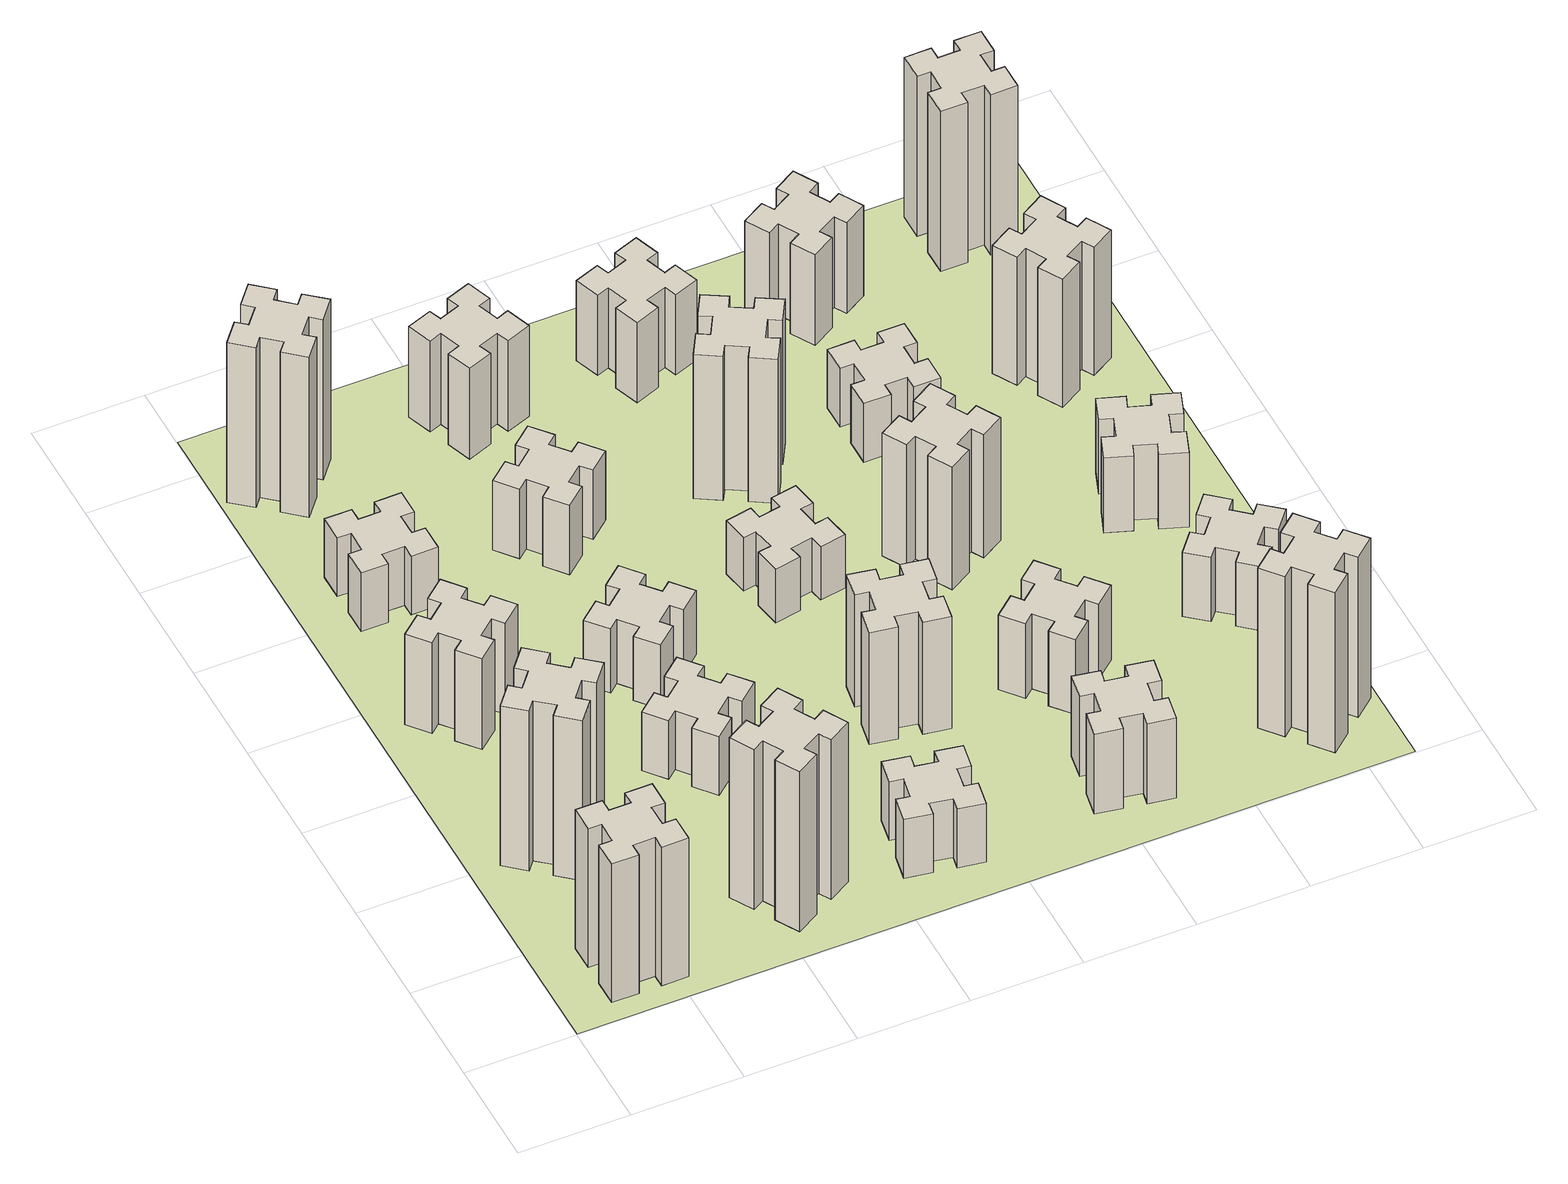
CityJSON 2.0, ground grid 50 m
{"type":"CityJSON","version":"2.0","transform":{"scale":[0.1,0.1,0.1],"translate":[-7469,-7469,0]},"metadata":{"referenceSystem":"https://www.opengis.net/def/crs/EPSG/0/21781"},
"CityObjects":{
"building1":{"type":"Building","attributes":{"class":"1000","function":"1000","usage":"1000","yearOfConstruction":2016,"roofType":"1000","measuredHeight":78,"storeysAboveGround":30,"storeysBelowGround":0},"geometry":[{"type":"Solid","lod":"1","boundaries":[[[[0,1,2,3,4,5,6,7,8,9,10,11,12,13,14,15,16,17,18,19]],[[17,16,20,21]],[[16,15,22,20]],[[15,14,23,22]],[[14,13,24,23]],[[13,12,25,24]],[[12,11,26,25]],[[11,10,27,26]],[[10,9,28,27]],[[9,8,29,28]],[[8,7,30,29]],[[7,6,31,30]],[[6,5,32,31]],[[5,4,33,32]],[[4,3,34,33]],[[3,2,35,34]],[[2,1,36,35]],[[1,0,37,36]],[[0,19,38,37]],[[19,18,39,38]],[[18,17,21,39]],[[24,25,26,27,28,29,30,31,32,33,34,35,36,37,38,39,21,20,22,23]]]]}]},
"building2":{"type":"Building","attributes":{"class":"1000","function":"1000","usage":"1000","yearOfConstruction":2016,"roofType":"1000","measuredHeight":90,"storeysAboveGround":30,"storeysBelowGround":0},"geometry":[{"type":"Solid","lod":"1","boundaries":[[[[40,41,42,43,44,45,46,47,48,49,50,51,52,53,54,55,56,57,58,59]],[[57,56,60,61]],[[56,55,62,60]],[[55,54,63,62]],[[54,53,64,63]],[[53,52,65,64]],[[52,51,66,65]],[[51,50,67,66]],[[50,49,68,67]],[[49,48,69,68]],[[48,47,70,69]],[[47,46,71,70]],[[46,45,72,71]],[[45,44,73,72]],[[44,43,74,73]],[[43,42,75,74]],[[42,41,76,75]],[[41,40,77,76]],[[40,59,78,77]],[[59,58,79,78]],[[58,57,61,79]],[[64,65,66,67,68,69,70,71,72,73,74,75,76,77,78,79,61,60,62,63]]]]}]},
"building3":{"type":"Building","attributes":{"class":"1000","function":"1000","usage":"1000","yearOfConstruction":2016,"roofType":"1000","measuredHeight":51,"storeysAboveGround":30,"storeysBelowGround":0},"geometry":[{"type":"Solid","lod":"1","boundaries":[[[[80,81,82,83,84,85,86,87,88,89,90,91,92,93,94,95,96,97,98,99]],[[97,96,100,101]],[[96,95,102,100]],[[95,94,103,102]],[[94,93,104,103]],[[93,92,105,104]],[[92,91,106,105]],[[91,90,107,106]],[[90,89,108,107]],[[89,88,109,108]],[[88,87,110,109]],[[87,86,111,110]],[[86,85,112,111]],[[85,84,113,112]],[[84,83,114,113]],[[83,82,115,114]],[[82,81,116,115]],[[81,80,117,116]],[[80,99,118,117]],[[99,98,119,118]],[[98,97,101,119]],[[104,105,106,107,108,109,110,111,112,113,114,115,116,117,118,119,101,100,102,103]]]]}]},
"building4":{"type":"Building","attributes":{"class":"1000","function":"1000","usage":"1000","yearOfConstruction":2016,"roofType":"1000","measuredHeight":33,"storeysAboveGround":30,"storeysBelowGround":0},"geometry":[{"type":"Solid","lod":"1","boundaries":[[[[120,121,122,123,124,125,126,127,128,129,130,131,132,133,134,135,136,137,138,139]],[[137,136,140,141]],[[136,135,142,140]],[[135,134,143,142]],[[134,133,144,143]],[[133,132,145,144]],[[132,131,146,145]],[[131,130,147,146]],[[130,129,148,147]],[[129,128,149,148]],[[128,127,150,149]],[[127,126,151,150]],[[126,125,152,151]],[[125,124,153,152]],[[124,123,154,153]],[[123,122,155,154]],[[122,121,156,155]],[[121,120,157,156]],[[120,139,158,157]],[[139,138,159,158]],[[138,137,141,159]],[[144,145,146,147,148,149,150,151,152,153,154,155,156,157,158,159,141,140,142,143]]]]}]},
"building5":{"type":"Building","attributes":{"class":"1000","function":"1000","usage":"1000","yearOfConstruction":2016,"roofType":"1000","measuredHeight":90,"storeysAboveGround":30,"storeysBelowGround":0},"geometry":[{"type":"Solid","lod":"1","boundaries":[[[[160,161,162,163,164,165,166,167,168,169,170,171,172,173,174,175,176,177,178,179]],[[177,176,180,181]],[[176,175,182,180]],[[175,174,183,182]],[[174,173,184,183]],[[173,172,185,184]],[[172,171,186,185]],[[171,170,187,186]],[[170,169,188,187]],[[169,168,189,188]],[[168,167,190,189]],[[167,166,191,190]],[[166,165,192,191]],[[165,164,193,192]],[[164,163,194,193]],[[163,162,195,194]],[[162,161,196,195]],[[161,160,197,196]],[[160,179,198,197]],[[179,178,199,198]],[[178,177,181,199]],[[184,185,186,187,188,189,190,191,192,193,194,195,196,197,198,199,181,180,182,183]]]]}]},
"building6":{"type":"Building","attributes":{"class":"1000","function":"1000","usage":"1000","yearOfConstruction":2016,"roofType":"1000","measuredHeight":90,"storeysAboveGround":30,"storeysBelowGround":0},"geometry":[{"type":"Solid","lod":"1","boundaries":[[[[200,201,202,203,204,205,206,207,208,209,210,211,212,213,214,215,216,217,218,219]],[[217,216,220,221]],[[216,215,222,220]],[[215,214,223,222]],[[214,213,224,223]],[[213,212,225,224]],[[212,211,226,225]],[[211,210,227,226]],[[210,209,228,227]],[[209,208,229,228]],[[208,207,230,229]],[[207,206,231,230]],[[206,205,232,231]],[[205,204,233,232]],[[204,203,234,233]],[[203,202,235,234]],[[202,201,236,235]],[[201,200,237,236]],[[200,219,238,237]],[[219,218,239,238]],[[218,217,221,239]],[[224,225,226,227,228,229,230,231,232,233,234,235,236,237,238,239,221,220,222,223]]]]}]},
"building7":{"type":"Building","attributes":{"class":"1000","function":"1000","usage":"1000","yearOfConstruction":2016,"roofType":"1000","measuredHeight":33,"storeysAboveGround":30,"storeysBelowGround":0},"geometry":[{"type":"Solid","lod":"1","boundaries":[[[[240,241,242,243,244,245,246,247,248,249,250,251,252,253,254,255,256,257,258,259]],[[257,256,260,261]],[[256,255,262,260]],[[255,254,263,262]],[[254,253,264,263]],[[253,252,265,264]],[[252,251,266,265]],[[251,250,267,266]],[[250,249,268,267]],[[249,248,269,268]],[[248,247,270,269]],[[247,246,271,270]],[[246,245,272,271]],[[245,244,273,272]],[[244,243,274,273]],[[243,242,275,274]],[[242,241,276,275]],[[241,240,277,276]],[[240,259,278,277]],[[259,258,279,278]],[[258,257,261,279]],[[264,265,266,267,268,269,270,271,272,273,274,275,276,277,278,279,261,260,262,263]]]]}]},
"building8":{"type":"Building","attributes":{"class":"1000","function":"1000","usage":"1000","yearOfConstruction":2016,"roofType":"1000","measuredHeight":36,"storeysAboveGround":30,"storeysBelowGround":0},"geometry":[{"type":"Solid","lod":"1","boundaries":[[[[280,281,282,283,284,285,286,287,288,289,290,291,292,293,294,295,296,297,298,299]],[[297,296,300,301]],[[296,295,302,300]],[[295,294,303,302]],[[294,293,304,303]],[[293,292,305,304]],[[292,291,306,305]],[[291,290,307,306]],[[290,289,308,307]],[[289,288,309,308]],[[288,287,310,309]],[[287,286,311,310]],[[286,285,312,311]],[[285,284,313,312]],[[284,283,314,313]],[[283,282,315,314]],[[282,281,316,315]],[[281,280,317,316]],[[280,299,318,317]],[[299,298,319,318]],[[298,297,301,319]],[[304,305,306,307,308,309,310,311,312,313,314,315,316,317,318,319,301,300,302,303]]]]}]},
"building9":{"type":"Building","attributes":{"class":"1000","function":"1000","usage":"1000","yearOfConstruction":2016,"roofType":"1000","measuredHeight":33,"storeysAboveGround":30,"storeysBelowGround":0},"geometry":[{"type":"Solid","lod":"1","boundaries":[[[[320,321,322,323,324,325,326,327,328,329,330,331,332,333,334,335,336,337,338,339]],[[337,336,340,341]],[[336,335,342,340]],[[335,334,343,342]],[[334,333,344,343]],[[333,332,345,344]],[[332,331,346,345]],[[331,330,347,346]],[[330,329,348,347]],[[329,328,349,348]],[[328,327,350,349]],[[327,326,351,350]],[[326,325,352,351]],[[325,324,353,352]],[[324,323,354,353]],[[323,322,355,354]],[[322,321,356,355]],[[321,320,357,356]],[[320,339,358,357]],[[339,338,359,358]],[[338,337,341,359]],[[344,345,346,347,348,349,350,351,352,353,354,355,356,357,358,359,341,340,342,343]]]]}]},
"building10":{"type":"Building","attributes":{"class":"1000","function":"1000","usage":"1000","yearOfConstruction":2016,"roofType":"1000","measuredHeight":39,"storeysAboveGround":30,"storeysBelowGround":0},"geometry":[{"type":"Solid","lod":"1","boundaries":[[[[360,361,362,363,364,365,366,367,368,369,370,371,372,373,374,375,376,377,378,379]],[[377,376,380,381]],[[376,375,382,380]],[[375,374,383,382]],[[374,373,384,383]],[[373,372,385,384]],[[372,371,386,385]],[[371,370,387,386]],[[370,369,388,387]],[[369,368,389,388]],[[368,367,390,389]],[[367,366,391,390]],[[366,365,392,391]],[[365,364,393,392]],[[364,363,394,393]],[[363,362,395,394]],[[362,361,396,395]],[[361,360,397,396]],[[360,379,398,397]],[[379,378,399,398]],[[378,377,381,399]],[[384,385,386,387,388,389,390,391,392,393,394,395,396,397,398,399,381,380,382,383]]]]}]},
"building11":{"type":"Building","attributes":{"class":"1000","function":"1000","usage":"1000","yearOfConstruction":2016,"roofType":"1000","measuredHeight":51,"storeysAboveGround":30,"storeysBelowGround":0},"geometry":[{"type":"Solid","lod":"1","boundaries":[[[[400,401,402,403,404,405,406,407,408,409,410,411,412,413,414,415,416,417,418,419]],[[417,416,420,421]],[[416,415,422,420]],[[415,414,423,422]],[[414,413,424,423]],[[413,412,425,424]],[[412,411,426,425]],[[411,410,427,426]],[[410,409,428,427]],[[409,408,429,428]],[[408,407,430,429]],[[407,406,431,430]],[[406,405,432,431]],[[405,404,433,432]],[[404,403,434,433]],[[403,402,435,434]],[[402,401,436,435]],[[401,400,437,436]],[[400,419,438,437]],[[419,418,439,438]],[[418,417,421,439]],[[424,425,426,427,428,429,430,431,432,433,434,435,436,437,438,439,421,420,422,423]]]]}]},
"building12":{"type":"Building","attributes":{"class":"1000","function":"1000","usage":"1000","yearOfConstruction":2016,"roofType":"1000","measuredHeight":63,"storeysAboveGround":30,"storeysBelowGround":0},"geometry":[{"type":"Solid","lod":"1","boundaries":[[[[440,441,442,443,444,445,446,447,448,449,450,451,452,453,454,455,456,457,458,459]],[[457,456,460,461]],[[456,455,462,460]],[[455,454,463,462]],[[454,453,464,463]],[[453,452,465,464]],[[452,451,466,465]],[[451,450,467,466]],[[450,449,468,467]],[[449,448,469,468]],[[448,447,470,469]],[[447,446,471,470]],[[446,445,472,471]],[[445,444,473,472]],[[444,443,474,473]],[[443,442,475,474]],[[442,441,476,475]],[[441,440,477,476]],[[440,459,478,477]],[[459,458,479,478]],[[458,457,461,479]],[[464,465,466,467,468,469,470,471,472,473,474,475,476,477,478,479,461,460,462,463]]]]}]},
"building13":{"type":"Building","attributes":{"class":"1000","function":"1000","usage":"1000","yearOfConstruction":2016,"roofType":"1000","measuredHeight":30,"storeysAboveGround":30,"storeysBelowGround":0},"geometry":[{"type":"Solid","lod":"1","boundaries":[[[[480,481,482,483,484,485,486,487,488,489,490,491,492,493,494,495,496,497,498,499]],[[497,496,500,501]],[[496,495,502,500]],[[495,494,503,502]],[[494,493,504,503]],[[493,492,505,504]],[[492,491,506,505]],[[491,490,507,506]],[[490,489,508,507]],[[489,488,509,508]],[[488,487,510,509]],[[487,486,511,510]],[[486,485,512,511]],[[485,484,513,512]],[[484,483,514,513]],[[483,482,515,514]],[[482,481,516,515]],[[481,480,517,516]],[[480,499,518,517]],[[499,498,519,518]],[[498,497,501,519]],[[504,505,506,507,508,509,510,511,512,513,514,515,516,517,518,519,501,500,502,503]]]]}]},
"building14":{"type":"Building","attributes":{"class":"1000","function":"1000","usage":"1000","yearOfConstruction":2016,"roofType":"1000","measuredHeight":45,"storeysAboveGround":30,"storeysBelowGround":0},"geometry":[{"type":"Solid","lod":"1","boundaries":[[[[520,521,522,523,524,525,526,527,528,529,530,531,532,533,534,535,536,537,538,539]],[[537,536,540,541]],[[536,535,542,540]],[[535,534,543,542]],[[534,533,544,543]],[[533,532,545,544]],[[532,531,546,545]],[[531,530,547,546]],[[530,529,548,547]],[[529,528,549,548]],[[528,527,550,549]],[[527,526,551,550]],[[526,525,552,551]],[[525,524,553,552]],[[524,523,554,553]],[[523,522,555,554]],[[522,521,556,555]],[[521,520,557,556]],[[520,539,558,557]],[[539,538,559,558]],[[538,537,541,559]],[[544,545,546,547,548,549,550,551,552,553,554,555,556,557,558,559,541,540,542,543]]]]}]},
"building15":{"type":"Building","attributes":{"class":"1000","function":"1000","usage":"1000","yearOfConstruction":2016,"roofType":"1000","measuredHeight":81,"storeysAboveGround":30,"storeysBelowGround":0},"geometry":[{"type":"Solid","lod":"1","boundaries":[[[[560,561,562,563,564,565,566,567,568,569,570,571,572,573,574,575,576,577,578,579]],[[577,576,580,581]],[[576,575,582,580]],[[575,574,583,582]],[[574,573,584,583]],[[573,572,585,584]],[[572,571,586,585]],[[571,570,587,586]],[[570,569,588,587]],[[569,568,589,588]],[[568,567,590,589]],[[567,566,591,590]],[[566,565,592,591]],[[565,564,593,592]],[[564,563,594,593]],[[563,562,595,594]],[[562,561,596,595]],[[561,560,597,596]],[[560,579,598,597]],[[579,578,599,598]],[[578,577,581,599]],[[584,585,586,587,588,589,590,591,592,593,594,595,596,597,598,599,581,580,582,583]]]]}]},
"building16":{"type":"Building","attributes":{"class":"1000","function":"1000","usage":"1000","yearOfConstruction":2016,"roofType":"1000","measuredHeight":45,"storeysAboveGround":30,"storeysBelowGround":0},"geometry":[{"type":"Solid","lod":"1","boundaries":[[[[600,601,602,603,604,605,606,607,608,609,610,611,612,613,614,615,616,617,618,619]],[[617,616,620,621]],[[616,615,622,620]],[[615,614,623,622]],[[614,613,624,623]],[[613,612,625,624]],[[612,611,626,625]],[[611,610,627,626]],[[610,609,628,627]],[[609,608,629,628]],[[608,607,630,629]],[[607,606,631,630]],[[606,605,632,631]],[[605,604,633,632]],[[604,603,634,633]],[[603,602,635,634]],[[602,601,636,635]],[[601,600,637,636]],[[600,619,638,637]],[[619,618,639,638]],[[618,617,621,639]],[[624,625,626,627,628,629,630,631,632,633,634,635,636,637,638,639,621,620,622,623]]]]}]},
"building17":{"type":"Building","attributes":{"class":"1000","function":"1000","usage":"1000","yearOfConstruction":2016,"roofType":"1000","measuredHeight":42,"storeysAboveGround":30,"storeysBelowGround":0},"geometry":[{"type":"Solid","lod":"1","boundaries":[[[[640,641,642,643,644,645,646,647,648,649,650,651,652,653,654,655,656,657,658,659]],[[657,656,660,661]],[[656,655,662,660]],[[655,654,663,662]],[[654,653,664,663]],[[653,652,665,664]],[[652,651,666,665]],[[651,650,667,666]],[[650,649,668,667]],[[649,648,669,668]],[[648,647,670,669]],[[647,646,671,670]],[[646,645,672,671]],[[645,644,673,672]],[[644,643,674,673]],[[643,642,675,674]],[[642,641,676,675]],[[641,640,677,676]],[[640,659,678,677]],[[659,658,679,678]],[[658,657,661,679]],[[664,665,666,667,668,669,670,671,672,673,674,675,676,677,678,679,661,660,662,663]]]]}]},
"building18":{"type":"Building","attributes":{"class":"1000","function":"1000","usage":"1000","yearOfConstruction":2016,"roofType":"1000","measuredHeight":69,"storeysAboveGround":30,"storeysBelowGround":0},"geometry":[{"type":"Solid","lod":"1","boundaries":[[[[680,681,682,683,684,685,686,687,688,689,690,691,692,693,694,695,696,697,698,699]],[[697,696,700,701]],[[696,695,702,700]],[[695,694,703,702]],[[694,693,704,703]],[[693,692,705,704]],[[692,691,706,705]],[[691,690,707,706]],[[690,689,708,707]],[[689,688,709,708]],[[688,687,710,709]],[[687,686,711,710]],[[686,685,712,711]],[[685,684,713,712]],[[684,683,714,713]],[[683,682,715,714]],[[682,681,716,715]],[[681,680,717,716]],[[680,699,718,717]],[[699,698,719,718]],[[698,697,701,719]],[[704,705,706,707,708,709,710,711,712,713,714,715,716,717,718,719,701,700,702,703]]]]}]},
"building19":{"type":"Building","attributes":{"class":"1000","function":"1000","usage":"1000","yearOfConstruction":2016,"roofType":"1000","measuredHeight":33,"storeysAboveGround":30,"storeysBelowGround":0},"geometry":[{"type":"Solid","lod":"1","boundaries":[[[[720,721,722,723,724,725,726,727,728,729,730,731,732,733,734,735,736,737,738,739]],[[737,736,740,741]],[[736,735,742,740]],[[735,734,743,742]],[[734,733,744,743]],[[733,732,745,744]],[[732,731,746,745]],[[731,730,747,746]],[[730,729,748,747]],[[729,728,749,748]],[[728,727,750,749]],[[727,726,751,750]],[[726,725,752,751]],[[725,724,753,752]],[[724,723,754,753]],[[723,722,755,754]],[[722,721,756,755]],[[721,720,757,756]],[[720,739,758,757]],[[739,738,759,758]],[[738,737,741,759]],[[744,745,746,747,748,749,750,751,752,753,754,755,756,757,758,759,741,740,742,743]]]]}]},
"building20":{"type":"Building","attributes":{"class":"1000","function":"1000","usage":"1000","yearOfConstruction":2016,"roofType":"1000","measuredHeight":90,"storeysAboveGround":30,"storeysBelowGround":0},"geometry":[{"type":"Solid","lod":"1","boundaries":[[[[760,761,762,763,764,765,766,767,768,769,770,771,772,773,774,775,776,777,778,779]],[[777,776,780,781]],[[776,775,782,780]],[[775,774,783,782]],[[774,773,784,783]],[[773,772,785,784]],[[772,771,786,785]],[[771,770,787,786]],[[770,769,788,787]],[[769,768,789,788]],[[768,767,790,789]],[[767,766,791,790]],[[766,765,792,791]],[[765,764,793,792]],[[764,763,794,793]],[[763,762,795,794]],[[762,761,796,795]],[[761,760,797,796]],[[760,779,798,797]],[[779,778,799,798]],[[778,777,781,799]],[[784,785,786,787,788,789,790,791,792,793,794,795,796,797,798,799,781,780,782,783]]]]}]},
"building21":{"type":"Building","attributes":{"class":"1000","function":"1000","usage":"1000","yearOfConstruction":2016,"roofType":"1000","measuredHeight":51,"storeysAboveGround":30,"storeysBelowGround":0},"geometry":[{"type":"Solid","lod":"1","boundaries":[[[[800,801,802,803,804,805,806,807,808,809,810,811,812,813,814,815,816,817,818,819]],[[817,816,820,821]],[[816,815,822,820]],[[815,814,823,822]],[[814,813,824,823]],[[813,812,825,824]],[[812,811,826,825]],[[811,810,827,826]],[[810,809,828,827]],[[809,808,829,828]],[[808,807,830,829]],[[807,806,831,830]],[[806,805,832,831]],[[805,804,833,832]],[[804,803,834,833]],[[803,802,835,834]],[[802,801,836,835]],[[801,800,837,836]],[[800,819,838,837]],[[819,818,839,838]],[[818,817,821,839]],[[824,825,826,827,828,829,830,831,832,833,834,835,836,837,838,839,821,820,822,823]]]]}]},
"building22":{"type":"Building","attributes":{"class":"1000","function":"1000","usage":"1000","yearOfConstruction":2016,"roofType":"1000","measuredHeight":36,"storeysAboveGround":30,"storeysBelowGround":0},"geometry":[{"type":"Solid","lod":"1","boundaries":[[[[840,841,842,843,844,845,846,847,848,849,850,851,852,853,854,855,856,857,858,859]],[[857,856,860,861]],[[856,855,862,860]],[[855,854,863,862]],[[854,853,864,863]],[[853,852,865,864]],[[852,851,866,865]],[[851,850,867,866]],[[850,849,868,867]],[[849,848,869,868]],[[848,847,870,869]],[[847,846,871,870]],[[846,845,872,871]],[[845,844,873,872]],[[844,843,874,873]],[[843,842,875,874]],[[842,841,876,875]],[[841,840,877,876]],[[840,859,878,877]],[[859,858,879,878]],[[858,857,861,879]],[[864,865,866,867,868,869,870,871,872,873,874,875,876,877,878,879,861,860,862,863]]]]}]},
"building23":{"type":"Building","attributes":{"class":"1000","function":"1000","usage":"1000","yearOfConstruction":2016,"roofType":"1000","measuredHeight":42,"storeysAboveGround":30,"storeysBelowGround":0},"geometry":[{"type":"Solid","lod":"1","boundaries":[[[[880,881,882,883,884,885,886,887,888,889,890,891,892,893,894,895,896,897,898,899]],[[897,896,900,901]],[[896,895,902,900]],[[895,894,903,902]],[[894,893,904,903]],[[893,892,905,904]],[[892,891,906,905]],[[891,890,907,906]],[[890,889,908,907]],[[889,888,909,908]],[[888,887,910,909]],[[887,886,911,910]],[[886,885,912,911]],[[885,884,913,912]],[[884,883,914,913]],[[883,882,915,914]],[[882,881,916,915]],[[881,880,917,916]],[[880,899,918,917]],[[899,898,919,918]],[[898,897,901,919]],[[904,905,906,907,908,909,910,911,912,913,914,915,916,917,918,919,901,900,902,903]]]]}]},
"building24":{"type":"Building","attributes":{"class":"1000","function":"1000","usage":"1000","yearOfConstruction":2016,"roofType":"1000","measuredHeight":72,"storeysAboveGround":30,"storeysBelowGround":0},"geometry":[{"type":"Solid","lod":"1","boundaries":[[[[920,921,922,923,924,925,926,927,928,929,930,931,932,933,934,935,936,937,938,939]],[[937,936,940,941]],[[936,935,942,940]],[[935,934,943,942]],[[934,933,944,943]],[[933,932,945,944]],[[932,931,946,945]],[[931,930,947,946]],[[930,929,948,947]],[[929,928,949,948]],[[928,927,950,949]],[[927,926,951,950]],[[926,925,952,951]],[[925,924,953,952]],[[924,923,954,953]],[[923,922,955,954]],[[922,921,956,955]],[[921,920,957,956]],[[920,939,958,957]],[[939,938,959,958]],[[938,937,941,959]],[[944,945,946,947,948,949,950,951,952,953,954,955,956,957,958,959,941,940,942,943]]]]}]},
"building25":{"type":"Building","attributes":{"class":"1000","function":"1000","usage":"1000","yearOfConstruction":2016,"roofType":"1000","measuredHeight":90,"storeysAboveGround":30,"storeysBelowGround":0},"geometry":[{"type":"Solid","lod":"1","boundaries":[[[[960,961,962,963,964,965,966,967,968,969,970,971,972,973,974,975,976,977,978,979]],[[977,976,980,981]],[[976,975,982,980]],[[975,974,983,982]],[[974,973,984,983]],[[973,972,985,984]],[[972,971,986,985]],[[971,970,987,986]],[[970,969,988,987]],[[969,968,989,988]],[[968,967,990,989]],[[967,966,991,990]],[[966,965,992,991]],[[965,964,993,992]],[[964,963,994,993]],[[963,962,995,994]],[[962,961,996,995]],[[961,960,997,996]],[[960,979,998,997]],[[979,978,999,998]],[[978,977,981,999]],[[984,985,986,987,988,989,990,991,992,993,994,995,996,997,998,999,981,980,982,983]]]]}]},
"landuse1":{"type":"LandUse","attributes":{"name":"plot1","function":"1010"},"geometry":[{"type":"MultiSurface","lod":"1","boundaries":[[[1000,1001,1002,1003]]]}]}
},
"vertices":[
[265,325,0],[265,225,0],[205,225,0],[205,105,0],[325,105,0],[325,165,0],[425,165,0],[425,105,0],[545,105,0],[545,225,0],[485,225,0],[485,325,0],[545,325,0],[545,445,0],[425,445,0],[425,385,0],[325,385,0],[325,445,0],[205,445,0],[205,325,0],[325,385,780],[325,445,780],[425,385,780],[425,445,780],[545,445,780],[545,325,780],[485,325,780],[485,225,780],[545,225,780],[545,105,780],[425,105,780],[425,165,780],[325,165,780],[325,105,780],[205,105,780],[205,225,780],[265,225,780],[265,325,780],[205,325,780],[205,445,780],
[484,1067,0],[408,1132,0],[446,1178,0],[354,1255,0],[277,1163,0],[323,1124,0],[259,1048,0],[213,1086,0],[136,994,0],[228,917,0],[266,963,0],[343,899,0],[304,853,0],[396,776,0],[473,868,0],[427,906,0],[492,983,0],[538,944,0],[615,1036,0],[523,1113,0],[492,983,900],[538,944,900],[427,906,900],[473,868,900],[396,776,900],[304,853,900],[343,899,900],[266,963,900],[228,917,900],[136,994,900],[213,1086,900],[259,1048,900],[323,1124,900],[277,1163,900],[354,1255,900],[446,1178,900],[408,1132,900],[484,1067,900],[523,1113,900],[615,1036,900],
[492,1888,0],[427,1964,0],[473,2003,0],[396,2095,0],[304,2018,0],[343,1972,0],[266,1907,0],[228,1953,0],[136,1876,0],[213,1784,0],[259,1823,0],[323,1746,0],[277,1708,0],[354,1616,0],[446,1693,0],[408,1739,0],[484,1803,0],[523,1757,0],[615,1834,0],[538,1926,0],[484,1803,510],[523,1757,510],[408,1739,510],[446,1693,510],[354,1616,510],[277,1708,510],[323,1746,510],[259,1823,510],[213,1784,510],[136,1876,510],[228,1953,510],[266,1907,510],[343,1972,510],[304,2018,510],[396,2095,510],[473,2003,510],[427,1964,510],[492,1888,510],[538,1926,510],[615,1834,510],
[485,2545,0],[485,2645,0],[545,2645,0],[545,2765,0],[425,2765,0],[425,2705,0],[325,2705,0],[325,2765,0],[205,2765,0],[205,2645,0],[265,2645,0],[265,2545,0],[205,2545,0],[205,2425,0],[325,2425,0],[325,2485,0],[425,2485,0],[425,2425,0],[545,2425,0],[545,2545,0],[425,2485,330],[425,2425,330],[325,2485,330],[325,2425,330],[205,2425,330],[205,2545,330],[265,2545,330],[265,2645,330],[205,2645,330],[205,2765,330],[325,2765,330],[325,2705,330],[425,2705,330],[425,2765,330],[545,2765,330],[545,2645,330],[485,2645,330],[485,2545,330],[545,2545,330],[545,2425,330],
[1127,255,0],[1214,305,0],[1244,253,0],[1348,313,0],[1288,417,0],[1236,387,0],[1186,474,0],[1238,504,0],[1178,608,0],[1074,548,0],[1104,496,0],[1017,446,0],[987,498,0],[883,438,0],[943,334,0],[995,364,0],[1045,277,0],[993,247,0],[1053,143,0],[1157,203,0],[1045,277,900],[993,247,900],[995,364,900],[943,334,900],[883,438,900],[987,498,900],[1017,446,900],[1104,496,900],[1074,548,900],[1178,608,900],[1238,504,900],[1186,474,900],[1236,387,900],[1288,417,900],[1348,313,900],[1244,253,900],[1214,305,900],[1127,255,900],[1157,203,900],[1053,143,900],
[384,3387,0],[308,3452,0],[346,3498,0],[254,3575,0],[177,3483,0],[223,3444,0],[159,3368,0],[113,3406,0],[36,3314,0],[128,3237,0],[166,3283,0],[243,3219,0],[204,3173,0],[296,3096,0],[373,3188,0],[327,3226,0],[392,3303,0],[438,3264,0],[515,3356,0],[423,3433,0],[392,3303,900],[438,3264,900],[327,3226,900],[373,3188,900],[296,3096,900],[204,3173,900],[243,3219,900],[166,3283,900],[128,3237,900],[36,3314,900],[113,3406,900],[159,3368,900],[223,3444,900],[177,3483,900],[254,3575,900],[346,3498,900],[308,3452,900],[384,3387,900],[423,3433,900],[515,3356,900],
[1083,1332,0],[1006,1267,0],[968,1313,0],[876,1236,0],[953,1144,0],[999,1183,0],[1063,1106,0],[1017,1068,0],[1094,976,0],[1186,1053,0],[1148,1099,0],[1224,1163,0],[1263,1117,0],[1355,1194,0],[1278,1286,0],[1232,1248,0],[1167,1324,0],[1213,1363,0],[1136,1455,0],[1044,1378,0],[1167,1324,330],[1213,1363,330],[1232,1248,330],[1278,1286,330],[1355,1194,330],[1263,1117,330],[1224,1163,330],[1148,1099,330],[1186,1053,330],[1094,976,330],[1017,1068,330],[1063,1106,330],[999,1183,330],[953,1144,330],[876,1236,330],[968,1313,330],[1006,1267,330],[1083,1332,330],[1044,1378,330],[1136,1455,330],
[999,1723,0],[1063,1646,0],[1017,1608,0],[1094,1516,0],[1186,1593,0],[1148,1639,0],[1224,1703,0],[1263,1657,0],[1355,1734,0],[1278,1826,0],[1232,1788,0],[1167,1864,0],[1213,1903,0],[1136,1995,0],[1044,1918,0],[1083,1872,0],[1006,1807,0],[968,1853,0],[876,1776,0],[953,1684,0],[1006,1807,360],[968,1853,360],[1083,1872,360],[1044,1918,360],[1136,1995,360],[1213,1903,360],[1167,1864,360],[1232,1788,360],[1278,1826,360],[1355,1734,360],[1263,1657,360],[1224,1703,360],[1148,1639,360],[1186,1593,360],[1094,1516,360],[1017,1608,360],[1063,1646,360],[999,1723,360],[953,1684,360],[876,1776,360],
[1855,307,0],[1872,405,0],[1931,395,0],[1952,513,0],[1834,534,0],[1824,475,0],[1725,492,0],[1736,551,0],[1617,572,0],[1597,454,0],[1656,444,0],[1638,345,0],[1579,356,0],[1558,237,0],[1677,217,0],[1687,276,0],[1785,258,0],[1775,199,0],[1893,178,0],[1914,297,0],[1785,258,330],[1775,199,330],[1687,276,330],[1677,217,330],[1558,237,330],[1579,356,330],[1638,345,330],[1656,444,330],[1597,454,330],[1617,572,330],[1736,551,330],[1725,492,330],[1824,475,330],[1834,534,330],[1952,513,330],[1931,395,330],[1872,405,330],[1855,307,330],[1914,297,330],[1893,178,330],
[1083,2712,0],[1006,2647,0],[968,2693,0],[876,2616,0],[953,2524,0],[999,2563,0],[1063,2486,0],[1017,2448,0],[1094,2356,0],[1186,2433,0],[1148,2479,0],[1224,2543,0],[1263,2497,0],[1355,2574,0],[1278,2666,0],[1232,2628,0],[1167,2704,0],[1213,2743,0],[1136,2835,0],[1044,2758,0],[1167,2704,390],[1213,2743,390],[1232,2628,390],[1278,2666,390],[1355,2574,390],[1263,2497,390],[1224,2543,390],[1148,2479,390],[1186,2433,390],[1094,2356,390],[1017,2448,390],[1063,2486,390],[999,2563,390],[953,2524,390],[876,2616,390],[968,2693,390],[1006,2647,390],[1083,2712,390],[1044,2758,390],[1136,2835,390],
[1125,3456,0],[1031,3422,0],[1010,3478,0],[897,3437,0],[939,3324,0],[995,3345,0],[1029,3251,0],[973,3230,0],[1014,3117,0],[1127,3159,0],[1106,3215,0],[1200,3249,0],[1220,3193,0],[1333,3234,0],[1292,3347,0],[1236,3326,0],[1202,3420,0],[1258,3440,0],[1217,3553,0],[1104,3512,0],[1202,3420,510],[1258,3440,510],[1236,3326,510],[1292,3347,510],[1333,3234,510],[1220,3193,510],[1200,3249,510],[1106,3215,510],[1127,3159,510],[1014,3117,510],[973,3230,510],[1029,3251,510],[995,3345,510],[939,3324,510],[897,3437,510],[1010,3478,510],[1031,3422,510],[1125,3456,510],[1104,3512,510],[1217,3553,510],
[2055,1047,0],[2072,1145,0],[2131,1135,0],[2152,1253,0],[2034,1274,0],[2024,1215,0],[1925,1232,0],[1936,1291,0],[1817,1312,0],[1797,1194,0],[1856,1184,0],[1838,1085,0],[1779,1096,0],[1758,977,0],[1877,957,0],[1887,1016,0],[1985,998,0],[1975,939,0],[2093,918,0],[2114,1037,0],[1985,998,630],[1975,939,630],[1887,1016,630],[1877,957,630],[1758,977,630],[1779,1096,630],[1838,1085,630],[1856,1184,630],[1797,1194,630],[1817,1312,630],[1936,1291,630],[1925,1232,630],[2024,1215,630],[2034,1274,630],[2152,1253,630],[2131,1135,630],[2072,1145,630],[2055,1047,630],[2114,1037,630],[2093,918,630],
[1972,1925,0],[1955,2024,0],[2014,2034,0],[1993,2152,0],[1875,2131,0],[1885,2072,0],[1787,2055,0],[1777,2114,0],[1658,2093,0],[1679,1975,0],[1738,1985,0],[1756,1887,0],[1697,1877,0],[1717,1758,0],[1836,1779,0],[1825,1838,0],[1924,1856,0],[1934,1797,0],[2052,1817,0],[2031,1936,0],[1924,1856,300],[1934,1797,300],[1825,1838,300],[1836,1779,300],[1717,1758,300],[1697,1877,300],[1756,1887,300],[1738,1985,300],[1679,1975,300],[1658,2093,300],[1777,2114,300],[1787,2055,300],[1885,2072,300],[1875,2131,300],[1993,2152,300],[2014,2034,300],[1955,2024,300],[1972,1925,300],[2031,1936,300],[2052,1817,300],
[2496,444,0],[2478,345,0],[2419,356,0],[2398,237,0],[2517,217,0],[2527,276,0],[2625,258,0],[2615,199,0],[2733,178,0],[2754,297,0],[2695,307,0],[2712,405,0],[2771,395,0],[2792,513,0],[2674,534,0],[2664,475,0],[2565,492,0],[2576,551,0],[2457,572,0],[2437,454,0],[2565,492,450],[2576,551,450],[2664,475,450],[2674,534,450],[2792,513,450],[2771,395,450],[2712,405,450],[2695,307,450],[2754,297,450],[2733,178,450],[2615,199,450],[2625,258,450],[2527,276,450],[2517,217,450],[2398,237,450],[2419,356,450],[2478,345,450],[2496,444,450],[2437,454,450],[2457,572,450],
[2054,2666,0],[1967,2716,0],[1997,2768,0],[1893,2828,0],[1833,2724,0],[1885,2694,0],[1835,2607,0],[1783,2637,0],[1723,2533,0],[1827,2473,0],[1857,2525,0],[1944,2475,0],[1914,2423,0],[2018,2363,0],[2078,2467,0],[2026,2497,0],[2076,2584,0],[2128,2554,0],[2188,2658,0],[2084,2718,0],[2076,2584,810],[2128,2554,810],[2026,2497,810],[2078,2467,810],[2018,2363,810],[1914,2423,810],[1944,2475,810],[1857,2525,810],[1827,2473,810],[1723,2533,810],[1783,2637,810],[1835,2607,810],[1885,2694,810],[1833,2724,810],[1893,2828,810],[1997,2768,810],[1967,2716,810],[2054,2666,810],[2084,2718,810],[2188,2658,810],
[1865,3456,0],[1771,3422,0],[1750,3478,0],[1637,3437,0],[1679,3324,0],[1735,3345,0],[1769,3251,0],[1713,3230,0],[1754,3117,0],[1867,3159,0],[1846,3215,0],[1940,3249,0],[1960,3193,0],[2073,3234,0],[2032,3347,0],[1976,3326,0],[1942,3420,0],[1998,3440,0],[1957,3553,0],[1844,3512,0],[1942,3420,450],[1998,3440,450],[1976,3326,450],[2032,3347,450],[2073,3234,450],[1960,3193,450],[1940,3249,450],[1846,3215,450],[1867,3159,450],[1754,3117,450],[1713,3230,450],[1769,3251,450],[1735,3345,450],[1679,3324,450],[1637,3437,450],[1750,3478,450],[1771,3422,450],[1865,3456,450],[1844,3512,450],[1957,3553,450],
[2628,899,0],[2704,963,0],[2743,917,0],[2835,994,0],[2758,1086,0],[2712,1048,0],[2647,1124,0],[2693,1163,0],[2616,1255,0],[2524,1178,0],[2563,1132,0],[2486,1067,0],[2448,1113,0],[2356,1036,0],[2433,944,0],[2479,983,0],[2543,906,0],[2497,868,0],[2574,776,0],[2666,853,0],[2543,906,420],[2497,868,420],[2479,983,420],[2433,944,420],[2356,1036,420],[2448,1113,420],[2486,1067,420],[2563,1132,420],[2524,1178,420],[2616,1255,420],[2693,1163,420],[2647,1124,420],[2712,1048,420],[2758,1086,420],[2835,994,420],[2743,917,420],[2704,963,420],[2628,899,420],[2666,853,420],[2574,776,420],
[2507,1735,0],[2594,1785,0],[2624,1733,0],[2728,1793,0],[2668,1897,0],[2616,1867,0],[2566,1954,0],[2618,1984,0],[2558,2088,0],[2454,2028,0],[2484,1976,0],[2397,1926,0],[2367,1978,0],[2263,1918,0],[2323,1814,0],[2375,1844,0],[2425,1757,0],[2373,1727,0],[2433,1623,0],[2537,1683,0],[2425,1757,690],[2373,1727,690],[2375,1844,690],[2323,1814,690],[2263,1918,690],[2367,1978,690],[2397,1926,690],[2484,1976,690],[2454,2028,690],[2558,2088,690],[2618,1984,690],[2566,1954,690],[2616,1867,690],[2668,1897,690],[2728,1793,690],[2624,1733,690],[2594,1785,690],[2507,1735,690],[2537,1683,690],[2433,1623,690],
[2545,2485,0],[2645,2485,0],[2645,2425,0],[2765,2425,0],[2765,2545,0],[2705,2545,0],[2705,2645,0],[2765,2645,0],[2765,2765,0],[2645,2765,0],[2645,2705,0],[2545,2705,0],[2545,2765,0],[2425,2765,0],[2425,2645,0],[2485,2645,0],[2485,2545,0],[2425,2545,0],[2425,2425,0],[2545,2425,0],[2485,2545,330],[2425,2545,330],[2485,2645,330],[2425,2645,330],[2425,2765,330],[2545,2765,330],[2545,2705,330],[2645,2705,330],[2645,2765,330],[2765,2765,330],[2765,2645,330],[2705,2645,330],[2705,2545,330],[2765,2545,330],[2765,2425,330],[2645,2425,330],[2645,2485,330],[2545,2485,330],[2545,2425,330],[2425,2425,330],
[3468,259,0],[3544,323,0],[3583,277,0],[3675,354,0],[3598,446,0],[3552,408,0],[3487,484,0],[3533,523,0],[3456,615,0],[3364,538,0],[3403,492,0],[3326,427,0],[3288,473,0],[3196,396,0],[3273,304,0],[3319,343,0],[3383,266,0],[3337,228,0],[3414,136,0],[3506,213,0],[3383,266,900],[3337,228,900],[3319,343,900],[3273,304,900],[3196,396,900],[3288,473,900],[3326,427,900],[3403,492,900],[3364,538,900],[3456,615,900],[3533,523,900],[3487,484,900],[3552,408,900],[3598,446,900],[3675,354,900],[3583,277,900],[3544,323,900],[3468,259,900],[3506,213,900],[3414,136,900],
[2716,3347,0],[2666,3434,0],[2718,3464,0],[2658,3568,0],[2554,3508,0],[2584,3456,0],[2497,3406,0],[2467,3458,0],[2363,3398,0],[2423,3294,0],[2475,3324,0],[2525,3237,0],[2473,3207,0],[2533,3103,0],[2637,3163,0],[2607,3215,0],[2694,3265,0],[2724,3213,0],[2828,3273,0],[2768,3377,0],[2694,3265,510],[2724,3213,510],[2607,3215,510],[2637,3163,510],[2533,3103,510],[2473,3207,510],[2525,3237,510],[2475,3324,510],[2423,3294,510],[2363,3398,510],[2467,3458,510],[2497,3406,510],[2584,3456,510],[2554,3508,510],[2658,3568,510],[2718,3464,510],[2666,3434,510],[2716,3347,510],[2768,3377,510],[2828,3273,510],
[3487,1006,0],[3552,1083,0],[3598,1044,0],[3675,1136,0],[3583,1213,0],[3544,1167,0],[3468,1232,0],[3506,1278,0],[3414,1355,0],[3337,1263,0],[3383,1224,0],[3319,1148,0],[3273,1186,0],[3196,1094,0],[3288,1017,0],[3326,1063,0],[3403,999,0],[3364,953,0],[3456,876,0],[3533,968,0],[3403,999,360],[3364,953,360],[3326,1063,360],[3288,1017,360],[3196,1094,360],[3273,1186,360],[3319,1148,360],[3383,1224,360],[3337,1263,360],[3414,1355,360],[3506,1278,360],[3468,1232,360],[3544,1167,360],[3583,1213,360],[3675,1136,360],[3598,1044,360],[3552,1083,360],[3487,1006,360],[3533,968,360],[3456,876,360],
[3420,1842,0],[3326,1876,0],[3347,1932,0],[3234,1973,0],[3193,1860,0],[3249,1840,0],[3215,1746,0],[3159,1767,0],[3117,1654,0],[3230,1613,0],[3251,1669,0],[3345,1635,0],[3324,1579,0],[3437,1537,0],[3478,1650,0],[3422,1671,0],[3456,1765,0],[3512,1744,0],[3553,1857,0],[3440,1898,0],[3456,1765,420],[3512,1744,420],[3422,1671,420],[3478,1650,420],[3437,1537,420],[3324,1579,420],[3345,1635,420],[3251,1669,420],[3230,1613,420],[3117,1654,420],[3159,1767,420],[3215,1746,420],[3249,1840,420],[3193,1860,420],[3234,1973,420],[3347,1932,420],[3326,1876,420],[3420,1842,420],[3440,1898,420],[3553,1857,420],
[3215,2584,0],[3265,2497,0],[3213,2467,0],[3273,2363,0],[3377,2423,0],[3347,2475,0],[3434,2525,0],[3464,2473,0],[3568,2533,0],[3508,2637,0],[3456,2607,0],[3406,2694,0],[3458,2724,0],[3398,2828,0],[3294,2768,0],[3324,2716,0],[3237,2666,0],[3207,2718,0],[3103,2658,0],[3163,2554,0],[3237,2666,720],[3207,2718,720],[3324,2716,720],[3294,2768,720],[3398,2828,720],[3458,2724,720],[3406,2694,720],[3456,2607,720],[3508,2637,720],[3568,2533,720],[3464,2473,720],[3434,2525,720],[3347,2475,720],[3377,2423,720],[3273,2363,720],[3213,2467,720],[3265,2497,720],[3215,2584,720],[3163,2554,720],[3103,2658,720],
[3285,3325,0],[3385,3325,0],[3385,3265,0],[3505,3265,0],[3505,3385,0],[3445,3385,0],[3445,3485,0],[3505,3485,0],[3505,3605,0],[3385,3605,0],[3385,3545,0],[3285,3545,0],[3285,3605,0],[3165,3605,0],[3165,3485,0],[3225,3485,0],[3225,3385,0],[3165,3385,0],[3165,3265,0],[3285,3265,0],[3225,3385,900],[3165,3385,900],[3225,3485,900],[3165,3485,900],[3165,3605,900],[3285,3605,900],[3285,3545,900],[3385,3545,900],[3385,3605,900],[3505,3605,900],[3505,3485,900],[3445,3485,900],[3445,3385,900],[3505,3385,900],[3505,3265,900],[3385,3265,900],[3385,3325,900],[3285,3325,900],[3285,3265,900],[3165,3265,900],
[5,3705,0],[3705,3705,0],[3705,5,0],[5,5,0]
]}
